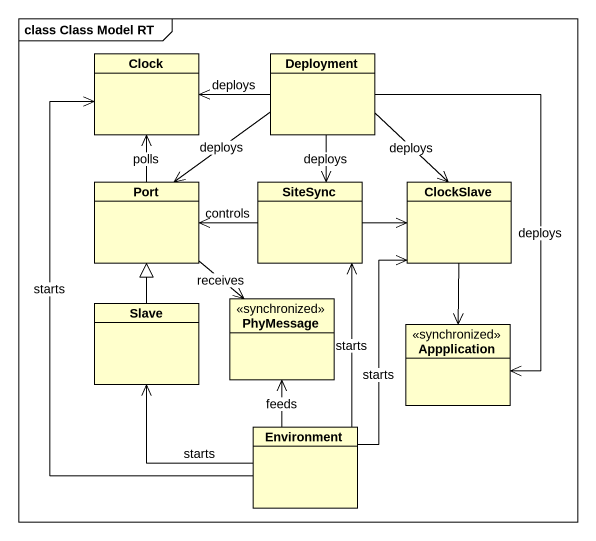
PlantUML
@startuml
mainframe class Class Model RT
hide circle
hide empty members
class Clock
class Deployment
class "Port" as Port_
class SiteSync
class ClockSlave
class Slave
class PhyMessage <<synchronized>>
class Appplication <<synchronized>>
class Environment
Deployment -left-> Clock : deploys
Deployment --> Port_ : deploys
Deployment --> SiteSync : deploys
Deployment --> ClockSlave : deploys
Deployment --> Appplication : deploys
Port_ -up-> Clock : polls
Port_ --> PhyMessage : receives
SiteSync -left-> Port_ : controls
SiteSync -right-> ClockSlave
ClockSlave --> Appplication
Slave -up-|> Port_
Environment -up-> Clock : starts
Environment -up-> SiteSync : starts
Environment -up-> ClockSlave : starts
Environment -up-> Slave : starts
Environment -up-> PhyMessage : feeds
@enduml
